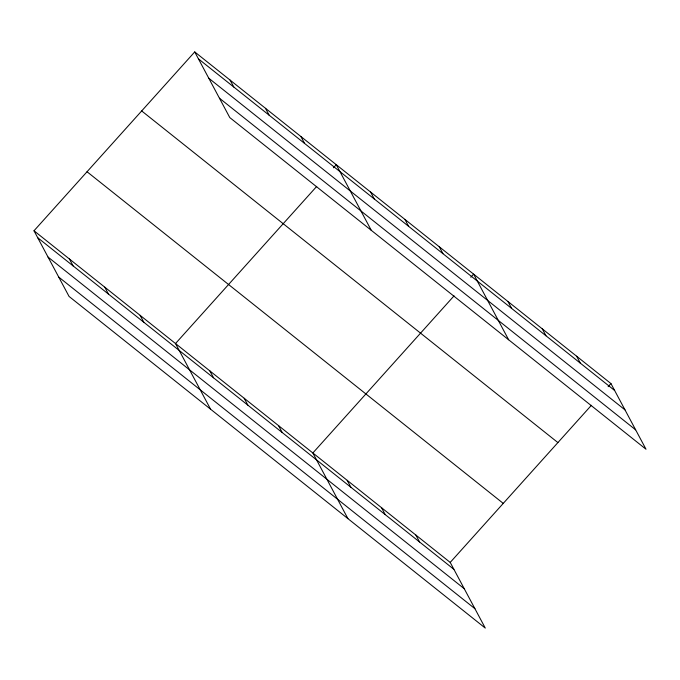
<?xml version="1.0" encoding="UTF-8"?>
<svg xmlns="http://www.w3.org/2000/svg" width="680" height="680" viewBox="0 0 680 680"><rect width="100%" height="100%" fill="white"/><g stroke="black" fill="none" stroke-linecap="round" stroke-linejoin="round"><path stroke-width="1.02" d="M34 230.775L450.211 562.419L485.273 628.082L69.062 296.438L34 230.775L194.726 51.918L610.938 383.562L646 449.225L229.789 117.581L194.726 51.918M316.701 186.422L175.517 343.536L210.57 409.19M333.447 167.79L336.243 164.679L371.297 230.341M454.053 295.868L312.859 452.973L347.922 518.636M470.798 277.227L473.594 274.125L508.648 339.779M450.211 562.419L591.396 405.314M608.149 386.673L610.938 383.562M198.424 58.846L614.635 390.49M208.777 78.225L624.988 409.87M219.436 98.201L635.647 429.845M141.686 110.942L557.898 442.587M87.04 171.751L503.251 503.396M37.697 237.694L453.909 569.347M48.05 257.082L464.262 588.727M58.709 277.049L474.921 608.693M576.606 356.201L580.303 363.128M542.266 328.848L545.963 335.767M507.926 301.486L511.623 308.405M439.254 246.763L442.952 253.682M404.914 219.402L408.612 226.321M370.575 192.041L374.272 198.968M300.866 136.493L304.555 143.412M265.481 108.298L269.178 115.226M230.103 80.112L233.801 87.031M415.879 535.058L419.569 541.986M381.539 507.696L385.237 514.624M347.2 480.335L350.897 487.262M278.528 425.612L282.225 432.539M244.188 398.259L247.885 405.178M209.848 370.898L213.545 377.817M140.131 315.341L143.828 322.269M104.754 287.155L108.451 294.075M69.377 258.961L73.075 265.889"/></g></svg>
